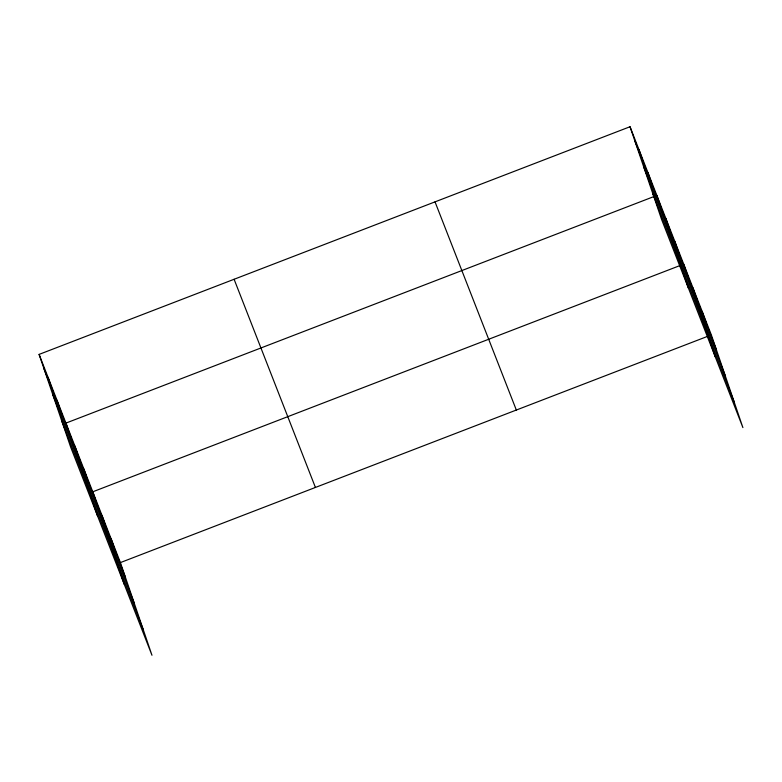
<?xml version="1.0" encoding="UTF-8"?>
<svg xmlns="http://www.w3.org/2000/svg" width="782" height="782" viewBox="0 0 782 782"><rect width="100%" height="100%" fill="white"/><g stroke="black" fill="none" stroke-linecap="round" stroke-linejoin="round"><path stroke-width="1.17" d="M39.1 354.402L120.418 562.581L151.972 655.267L70.654 447.089L39.1 354.402L630.028 126.733L711.346 334.911L742.9 427.598L661.582 219.419L630.028 126.733M680.34 265.421L92.775 491.8L124.328 584.486M120.418 562.581L707.984 336.201M634.945 141.171L716.263 349.349M643.733 166.996L725.051 375.165M652.794 193.594L734.112 401.772M435.027 201.864L516.335 410.042M234.101 279.272L315.42 487.45M44.017 368.84L125.335 577.018M52.805 394.666L134.123 602.844M61.866 421.273L143.184 629.451M702.128 311.314L707.045 325.752M692.911 287.717L697.827 302.165M683.703 264.13L715.256 356.817M674.749 241.227L679.666 255.665M665.805 218.325L670.721 232.772M688.414 288.118L656.86 195.432L65.932 423.101L97.486 515.788M647.916 172.529L652.833 186.966M638.972 149.626L643.889 164.073M111.2 538.984L116.117 553.431M101.983 515.397L106.899 529.834M83.821 468.897L88.737 483.344M74.876 446.004L79.793 460.442M56.988 400.198L61.905 414.646M48.044 377.305L52.961 391.743"/></g></svg>
